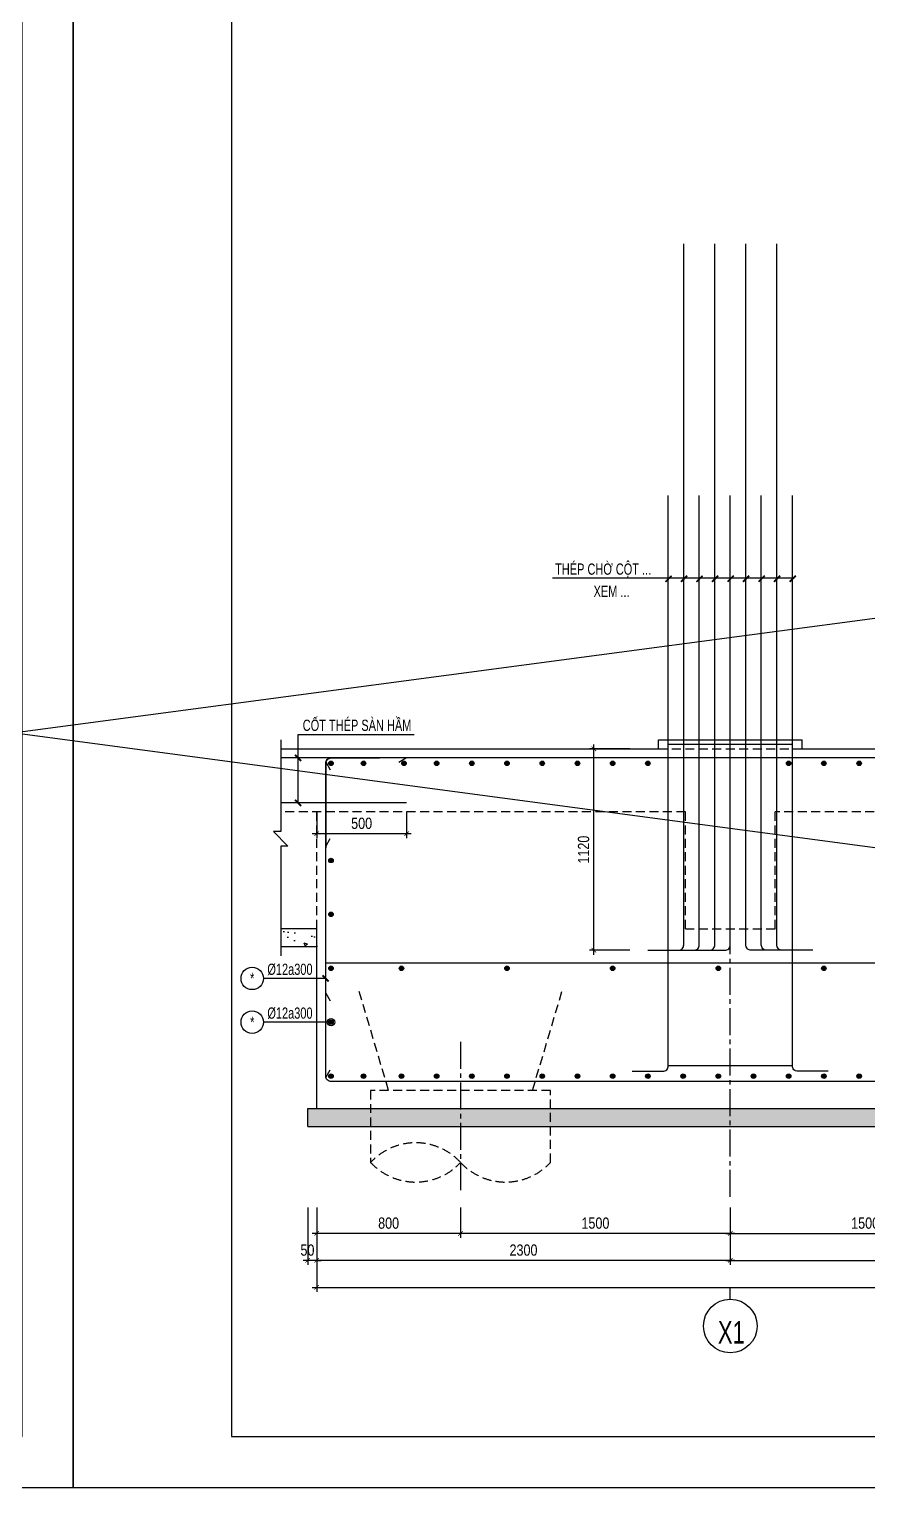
# Model space of a CAD drawing. Extents: x 71 to 2424299, y -14 to 1061502.
# Drawn here: x 1173740 to 1178402, y 486487 to 494643 of the extents above; entities that cross this region are included whole.
import ezdxf
from ezdxf.enums import TextEntityAlignment as Align

# ---------------------------------------------------------------- set-up
doc = ezdxf.new("R2010")
doc.units = 0
doc.header["$LTSCALE"] = 1000
doc.header["$MEASUREMENT"] = 0
doc.header["$PDMODE"] = 3
doc.linetypes.add('CENTER2', pattern=[1.125, 0.75, -0.125, 0.125, -0.125])
doc.linetypes.add('HIDDEN', pattern=[0.375, 0.25, -0.125])
doc.layers.get('0').update_dxf_attribs({"linetype": 'CONTINUOUS'})
doc.layers.get('Defpoints').update_dxf_attribs({"linetype": 'CONTINUOUS'})
for name, color, linetype in [('CDC.01.AXIS', 160, 'CENTER2'), ('CDC.02.DIM', 1, 'CONTINUOUS'), ('CDC.03.BORDER', 3, 'CONTINUOUS'), ('CDC.04.HIDDEN', 8, 'HIDDEN'), ('CDC.05.STEEL', 4, 'CONTINUOUS'), ('CDC.06.TEXT', 2, 'CONTINUOUS'), ('CDC.10.HATCH', 9, 'CONTINUOUS'), ('CDC.11.NOTE', 8, 'CONTINUOUS'), ('CDC.12.PILE', 7, 'CONTINUOUS'), ('CDC.14.STEELNUM', 9, 'CONTINUOUS'), ('KCS_CHI', 1, 'CONTINUOUS')]:
    doc.layers.add(name, color=color, linetype=linetype)
doc.styles.add('ARIAL', font='arial.ttf', dxfattribs={"width": 0.8})
doc.dimstyles.new('25', dxfattribs={"dimscale": 25, "dimtxt": 2.5, "dimasz": 1, "dimexe": 1, "dimexo": 0, "dimgap": 1, "dimtad": 1, "dimdec": 0, "dimdsep": 46, "dimtxsty": 'ARIAL', "dimblk": 'ARCHTICK', "dimcen": 1, "dimdle": 1, "dimclrd": 256, "dimclre": 256, "dimclrt": 2, "dimadec": 0, "dimazin": 0, "dimtfac": 0.00072, "dimtdec": 0, "dimtix": 1, "dimtmove": 2, "dimatfit": 3, "dimldrblk": 'ARCHTICK', "dimfxl": 1, "dimtolj": 1, "dimarcsym": 0})

# ---------------------------------------------------------------- blocks, each defined once
blk = doc.blocks.new('_ArchTick')
at = {"color": 0, "linetype": 'ByBlock', "const_width": 0.15}
blk.add_lwpolyline([(-0.5, -0.5), (0.5, 0.5)], dxfattribs=at)
blk = doc.blocks.new('*D2007')
at = {"layer": 'CDC.02.DIM', "lineweight": -2, "transparency": 16777216}
for p, q in [((1175338.4, 490290.5), (1175338.4, 490144.5)), ((1175838.4, 490290.5), (1175838.4, 490144.5)), ((1175313.4, 490169.5), (1175863.4, 490169.5))]:
    blk.add_line(p, q, dxfattribs=at)
at = {"layer": 'Defpoints', "color": 0, "transparency": 16777216}
for p in [(1175338.4, 490290.5), (1175838.4, 490290.5), (1175838.4, 490169.5)]:
    blk.add_point(p, dxfattribs=at)
at = {"layer": 'CDC.02.DIM', "lineweight": -2, "transparency": 16777216, "xscale": 25, "yscale": 25, "zscale": 25, "rotation": 180}
blk.add_blockref('_ArchTick', (1175338.4, 490169.5), dxfattribs=at)
at = {"layer": 'CDC.02.DIM', "lineweight": -2, "transparency": 16777216, "xscale": 25, "yscale": 25, "zscale": 25}
blk.add_blockref('_ArchTick', (1175838.4, 490169.5), dxfattribs=at)
at = {"layer": 'CDC.02.DIM', "color": 2, "transparency": 16777216, "insert": (1175588.4, 490226.5), "char_height": 62.5, "attachment_point": 5, "style": 'ARIAL'}
blk.add_mtext('\\A1;500', dxfattribs=at)
blk = doc.blocks.new('*D2009')
at = {"layer": 'CDC.02.DIM', "lineweight": -2, "transparency": 16777216}
for p, q in [((1175338.4, 488090.5), (1175338.4, 487770.7)), ((1177638.4, 488090.5), (1177638.4, 487770.7)), ((1177663.4, 487795.7), (1175313.4, 487795.7))]:
    blk.add_line(p, q, dxfattribs=at)
at = {"layer": 'Defpoints', "color": 0, "transparency": 16777216}
for p in [(1175338.4, 488090.5), (1177638.4, 488090.5), (1175338.4, 487795.7)]:
    blk.add_point(p, dxfattribs=at)
at = {"layer": 'CDC.02.DIM', "lineweight": -2, "transparency": 16777216, "xscale": 25, "yscale": 25, "zscale": 25, "rotation": 180}
blk.add_blockref('_ArchTick', (1175338.4, 487795.7), dxfattribs=at)
at = {"layer": 'CDC.02.DIM', "lineweight": -2, "transparency": 16777216, "xscale": 25, "yscale": 25, "zscale": 25}
blk.add_blockref('_ArchTick', (1177638.4, 487795.7), dxfattribs=at)
at = {"layer": 'CDC.02.DIM', "color": 2, "transparency": 16777216, "insert": (1176488.4, 487852.6), "char_height": 62.5, "attachment_point": 5, "style": 'ARIAL'}
blk.add_mtext('\\A1;2300', dxfattribs=at)
blk = doc.blocks.new('*D2011')
at = {"layer": 'CDC.02.DIM', "lineweight": -2, "transparency": 16777216}
for p, q in [((1175338.4, 488090.5), (1175338.4, 487620.7)), ((1182938.4, 488090.5), (1182938.4, 487620.7)), ((1175313.4, 487645.7), (1182963.4, 487645.7))]:
    blk.add_line(p, q, dxfattribs=at)
at = {"layer": 'Defpoints', "color": 0, "transparency": 16777216}
for p in [(1175338.4, 488090.5), (1182938.4, 488090.5), (1182938.4, 487645.7)]:
    blk.add_point(p, dxfattribs=at)
at = {"layer": 'CDC.02.DIM', "lineweight": -2, "transparency": 16777216, "xscale": 25, "yscale": 25, "zscale": 25, "rotation": 180}
blk.add_blockref('_ArchTick', (1175338.4, 487645.7), dxfattribs=at)
at = {"layer": 'CDC.02.DIM', "lineweight": -2, "transparency": 16777216, "xscale": 25, "yscale": 25, "zscale": 25}
blk.add_blockref('_ArchTick', (1182938.4, 487645.7), dxfattribs=at)
at = {"layer": 'CDC.02.DIM', "color": 2, "transparency": 16777216, "insert": (1179138.4, 487702.6), "char_height": 62.5, "attachment_point": 5, "style": 'ARIAL'}
blk.add_mtext('\\A1;7600', dxfattribs=at)
blk = doc.blocks.new('*D2012')
at = {"layer": 'CDC.02.DIM', "lineweight": -2, "transparency": 16777216}
for p, q in [((1176138.4, 488090.5), (1176138.4, 487920.7)), ((1177638.4, 488090.5), (1177638.4, 487920.7)), ((1177663.4, 487945.7), (1176113.4, 487945.7))]:
    blk.add_line(p, q, dxfattribs=at)
at = {"layer": 'Defpoints', "color": 0, "transparency": 16777216}
for p in [(1176138.4, 488090.5), (1177638.4, 488090.5), (1176138.4, 487945.7)]:
    blk.add_point(p, dxfattribs=at)
at = {"layer": 'CDC.02.DIM', "lineweight": -2, "transparency": 16777216, "xscale": 25, "yscale": 25, "zscale": 25, "rotation": 180}
blk.add_blockref('_ArchTick', (1176138.4, 487945.7), dxfattribs=at)
at = {"layer": 'CDC.02.DIM', "lineweight": -2, "transparency": 16777216, "xscale": 25, "yscale": 25, "zscale": 25}
blk.add_blockref('_ArchTick', (1177638.4, 487945.7), dxfattribs=at)
at = {"layer": 'CDC.02.DIM', "color": 2, "transparency": 16777216, "insert": (1176888.4, 488002.6), "char_height": 62.5, "attachment_point": 5, "style": 'ARIAL'}
blk.add_mtext('\\A1;1500', dxfattribs=at)
blk = doc.blocks.new('*D2013')
at = {"layer": 'CDC.02.DIM', "lineweight": -2, "transparency": 16777216}
for p, q in [((1177638.4, 488090.5), (1177638.4, 487920.7)), ((1179138.4, 488090.5), (1179138.4, 487920.7)), ((1177613.4, 487945.7), (1179163.4, 487945.7))]:
    blk.add_line(p, q, dxfattribs=at)
at = {"layer": 'Defpoints', "color": 0, "transparency": 16777216}
for p in [(1177638.4, 488090.5), (1179138.4, 488090.5), (1179138.4, 487945.7)]:
    blk.add_point(p, dxfattribs=at)
at = {"layer": 'CDC.02.DIM', "lineweight": -2, "transparency": 16777216, "xscale": 25, "yscale": 25, "zscale": 25, "rotation": 180}
blk.add_blockref('_ArchTick', (1177638.4, 487945.7), dxfattribs=at)
at = {"layer": 'CDC.02.DIM', "lineweight": -2, "transparency": 16777216, "xscale": 25, "yscale": 25, "zscale": 25}
blk.add_blockref('_ArchTick', (1179138.4, 487945.7), dxfattribs=at)
at = {"layer": 'CDC.02.DIM', "color": 2, "transparency": 16777216, "insert": (1178388.4, 488002.6), "char_height": 62.5, "attachment_point": 5, "style": 'ARIAL'}
blk.add_mtext('\\A1;1500', dxfattribs=at)
blk = doc.blocks.new('*D2014')
at = {"layer": 'CDC.02.DIM', "lineweight": -2, "transparency": 16777216}
for p, q in [((1175288.4, 488090.5), (1175288.4, 487770.7)), ((1175338.4, 488090.5), (1175338.4, 487770.7)), ((1175288.4, 487795.7), (1175263.4, 487795.7)), ((1175338.4, 487795.7), (1175288.4, 487795.7)), ((1175338.4, 487795.7), (1175363.4, 487795.7))]:
    blk.add_line(p, q, dxfattribs=at)
at = {"layer": 'Defpoints', "color": 0, "transparency": 16777216}
for p in [(1175288.4, 488090.5), (1175338.4, 488090.5), (1175288.4, 487795.7)]:
    blk.add_point(p, dxfattribs=at)
at = {"layer": 'CDC.02.DIM', "lineweight": -2, "transparency": 16777216, "xscale": 25, "yscale": 25, "zscale": 25}
blk.add_blockref('_ArchTick', (1175288.4, 487795.7), dxfattribs=at)
at = {"layer": 'CDC.02.DIM', "lineweight": -2, "transparency": 16777216, "xscale": 25, "yscale": 25, "zscale": 25, "rotation": 180}
blk.add_blockref('_ArchTick', (1175338.4, 487795.7), dxfattribs=at)
at = {"layer": 'CDC.02.DIM', "color": 2, "transparency": 16777216, "insert": (1175287, 487852.6), "char_height": 62.5, "attachment_point": 5, "style": 'ARIAL'}
blk.add_mtext('\\A1;50', dxfattribs=at)
blk = doc.blocks.new('*D2017')
at = {"layer": 'CDC.02.DIM', "lineweight": -2, "transparency": 16777216}
for p, q in [((1177638.4, 488090.5), (1177638.4, 487770.7)), ((1180638.4, 488090.5), (1180638.4, 487770.7)), ((1177613.4, 487795.7), (1180663.4, 487795.7))]:
    blk.add_line(p, q, dxfattribs=at)
at = {"layer": 'Defpoints', "color": 0, "transparency": 16777216}
for p in [(1177638.4, 488090.5), (1180638.4, 488090.5), (1180638.4, 487795.7)]:
    blk.add_point(p, dxfattribs=at)
at = {"layer": 'CDC.02.DIM', "lineweight": -2, "transparency": 16777216, "xscale": 25, "yscale": 25, "zscale": 25, "rotation": 180}
blk.add_blockref('_ArchTick', (1177638.4, 487795.7), dxfattribs=at)
at = {"layer": 'CDC.02.DIM', "lineweight": -2, "transparency": 16777216, "xscale": 25, "yscale": 25, "zscale": 25}
blk.add_blockref('_ArchTick', (1180638.4, 487795.7), dxfattribs=at)
at = {"layer": 'CDC.02.DIM', "color": 2, "transparency": 16777216, "insert": (1179138.4, 487852.6), "char_height": 62.5, "attachment_point": 5, "style": 'ARIAL'}
blk.add_mtext('\\A1;3000', dxfattribs=at)
blk = doc.blocks.new('C1000K')
at = {"layer": 'CDC.01.AXIS', "ltscale": 0.2}
blk.add_line((0, 370.1), (0, -474.3), dxfattribs=at)
at = {"layer": 'CDC.04.HIDDEN', "ltscale": 0.2}
for p, q in [((-400, 100), (-563.4, 650)), ((400, 100), (563.4, 650))]:
    blk.add_line(p, q, dxfattribs=at)
blk.add_lwpolyline([(500, -300), (500, 100), (-500, 100), (-500, -300)], dxfattribs=at)
blk.add_lwpolyline([(500, -300, -0.436764), (0, -300, 0.436764), (-500, -300, 0.436764), (0, -300, 0.36397)], format="xyb", dxfattribs=at)
blk = doc.blocks.new('*D1695')
at = {"layer": 'CDC.02.DIM', "lineweight": -2, "transparency": 16777216}
for p, q in [((1177079.6, 490640.5), (1176854.6, 490640.5)), ((1176879.6, 489495.5), (1176879.6, 490665.5)), ((1177079.6, 489520.5), (1176854.6, 489520.5))]:
    blk.add_line(p, q, dxfattribs=at)
at = {"layer": 'Defpoints', "color": 0, "transparency": 16777216}
for p in [(1176879.6, 490640.5), (1177079.6, 490640.5), (1177079.6, 489520.5)]:
    blk.add_point(p, dxfattribs=at)
at = {"layer": 'CDC.02.DIM', "lineweight": -2, "transparency": 16777216, "xscale": 25, "yscale": 25, "zscale": 25}
for p, rotation in [((1176879.6, 490640.5), 90), ((1176879.6, 489520.5), 270)]:
    blk.add_blockref('_ArchTick', p, dxfattribs=dict(at, rotation=rotation))
at = {"layer": 'CDC.02.DIM', "color": 2, "transparency": 16777216, "insert": (1176822.7, 490080.5), "char_height": 62.5, "attachment_point": 5, "rotation": 90, "style": 'ARIAL'}
blk.add_mtext('\\A1;1120', dxfattribs=at)
blk = doc.blocks.new('*D1751')
at = {"layer": 'CDC.02.DIM', "lineweight": -2, "transparency": 16777216}
for p, q in [((1175338.4, 488090.5), (1175338.4, 487920.7)), ((1176138.4, 488090.5), (1176138.4, 487920.7)), ((1176163.4, 487945.7), (1175313.4, 487945.7))]:
    blk.add_line(p, q, dxfattribs=at)
at = {"layer": 'Defpoints', "color": 0, "transparency": 16777216}
for p in [(1175338.4, 488090.5), (1176138.4, 488090.5), (1175338.4, 487945.7)]:
    blk.add_point(p, dxfattribs=at)
at = {"layer": 'CDC.02.DIM', "lineweight": -2, "transparency": 16777216, "xscale": 25, "yscale": 25, "zscale": 25, "rotation": 180}
blk.add_blockref('_ArchTick', (1175338.4, 487945.7), dxfattribs=at)
at = {"layer": 'CDC.02.DIM', "lineweight": -2, "transparency": 16777216, "xscale": 25, "yscale": 25, "zscale": 25}
blk.add_blockref('_ArchTick', (1176138.4, 487945.7), dxfattribs=at)
at = {"layer": 'CDC.02.DIM', "color": 2, "transparency": 16777216, "insert": (1175738.4, 488002.6), "char_height": 62.5, "attachment_point": 5, "style": 'ARIAL'}
blk.add_mtext('\\A1;800', dxfattribs=at)
blk = doc.blocks.new('34')
at = {"color": 4, "elevation": 0}
blk.add_lwpolyline([(1087304.3, 521742.8), (1107165, 521742.8), (1107165, 536023), (1087304.3, 536023)], close=True, dxfattribs=at)
at = {"layer": 'Defpoints', "elevation": 0}
blk.add_lwpolyline([(1086424.2, 521457.2), (1086424.2, 536307.2), (1107449.2, 536307.2), (1107449.2, 521457.2), (1086424.2, 521457.2)], close=True, dxfattribs=at)

msp = doc.modelspace()

# ---------------------------------------------------------------- hatches: boundary and pattern name
at = {"layer": 'CDC.10.HATCH'}
h = msp.add_hatch(dxfattribs=at)
h.set_pattern_fill('AR-CONC', color=256, scale=25, style=0)
h.set_pattern_definition([(130, (2336861.87, -21115.67), (-179.315046, -15.688034), [18.75, -206.25]), (185, (2336861.87, -21115.67), (34.687833, 188.048033), [15, -165]), (79.5486, (2336846.92, -21116.98), (-144.627345, 172.359886), [15.935047, -175.285528]), (133.8158, (2336861.87, -21065.67), (-266.810262, -41.379754), [28.125, -309.375]), (83.3644, (2336839.63, -21069.12), (-233.665676, 243.52947), [23.90257, -262.92825]), (188.8158, (2336861.87, -21065.67), (-233.665486, 243.52965), [22.5, -247.5]), (159, (2336836.87, -21078.17), (-149.226763, -100.654723), [18.75, -206.25]), (214, (2336836.87, -21078.17), (-60.828833, 181.28751), [15, -165]), (108.5486, (2336824.43, -21086.56), (-210.055657, 80.632624), [15.935047, -175.285528]), (142.5, (2336861.87, -21115.67), (-3.0399638, 83.2234635), [0, -163, 0, -167.5, 0, -165.625]), (172.5, (2336861.87, -21115.67), (-65.7673844, 98.602928), [0, -95.5, 0, -159.25, 0, -63.125]), (212.5, (2336917.62, -21115.67), (-133.455609, -5.638718), [0, -62.5, 0, -195, 0, -258.75]), (222.5, (2336942.62, -21115.67), (-145.796542, 25.026246), [0, -81.25, 0, -129.5, 0, -183.75])])
h.paths.add_polyline_path([(1175138.4, 489640.53), (1175338.4, 489640.53), (1175338.4, 489540.53), (1175138.4, 489540.53)])
h = msp.add_hatch(dxfattribs=at)
h.set_pattern_fill('AR-CONC', color=256, scale=25, style=0)
h.set_pattern_definition([(50, (87513.1, -7164.95), (179.315046, -15.688034), [18.75, -206.25]), (355, (87513.1, -7164.95), (-34.687833, 188.048033), [15, -165]), (100.4514, (87528.05, -7166.26), (144.627345, 172.359886), [15.935047, -175.285528]), (46.1842, (87513.1, -7114.95), (266.810262, -41.379754), [28.125, -309.375]), (96.6356, (87535.34, -7118.4), (233.665676, 243.52947), [23.90257, -262.92825]), (351.1842, (87513.1, -7114.95), (233.665486, 243.52965), [22.5, -247.5]), (21, (87538.1, -7127.45), (149.226763, -100.654723), [18.75, -206.25]), (326, (87538.1, -7127.45), (60.828833, 181.28751), [15, -165]), (71.4514, (87550.54, -7135.84), (210.055657, 80.632624), [15.935047, -175.285528]), (37.5, (87513.105, -7164.95), (3.039964, 83.2234635), [0, -163, 0, -167.5, 0, -165.625]), (7.5, (87513.105, -7164.95), (65.7673844, 98.602928), [0, -95.5, 0, -159.25, 0, -63.125]), (327.5, (87457.355, -7164.95), (133.455609, -5.638718), [0, -62.5, 0, -195, 0, -258.75]), (317.5, (87432.35, -7164.95), (145.796542, 25.026246), [0, -81.25, 0, -129.5, 0, -183.75])])
h.paths.add_polyline_path([(1175538.4, 488640.53), (1175288.4, 488640.53), (1175288.4, 488540.53), (1175538.4, 488540.53)])
h.paths.add_polyline_path([(1176138.4, 488640.53), (1175538.4, 488640.53), (1175538.4, 488540.53), (1176138.4, 488540.53)])
h.paths.add_polyline_path([(1176738.4, 488640.53), (1176138.4, 488640.53), (1176138.4, 488540.53), (1176738.4, 488540.53)])
h.paths.add_polyline_path([(1178538.4, 488640.53), (1176738.4, 488640.53), (1176738.4, 488540.53), (1178538.4, 488540.53)])
h.paths.add_polyline_path([(1179138.4, 488640.53), (1178538.4, 488640.53), (1178538.4, 488540.53), (1179138.4, 488540.53)])
h.paths.add_polyline_path([(1179738.4, 488640.53), (1179138.4, 488640.53), (1179138.4, 488540.53), (1179738.4, 488540.53)])
h.paths.add_polyline_path([(1181538.4, 488640.53), (1179738.4, 488640.53), (1179738.4, 488540.53), (1181538.4, 488540.53)])
h.paths.add_polyline_path([(1182138.4, 488640.53), (1181538.4, 488640.53), (1181538.4, 488540.53), (1182138.4, 488540.53)])
h.paths.add_polyline_path([(1182738.4, 488640.53), (1182138.4, 488640.53), (1182138.4, 488540.53), (1182738.4, 488540.53)])
h.paths.add_polyline_path([(1182988.4, 488640.53), (1182738.4, 488640.53), (1182738.4, 488540.53), (1182988.4, 488540.53)])

# ---------------------------------------------------------------- linework, layer by layer
at = {"layer": 'CDC.01.AXIS', "ltscale": 0.2}
msp.add_line((1177638.4, 488148.48), (1177638.4, 491684.91), dxfattribs=at)
at = {"layer": 'CDC.03.BORDER'}
for p, q in [((1175138.4, 490640.53), (1177238.4, 490640.53)), ((1177238.4, 490640.53), (1177238.4, 490690.53)), ((1177238.4, 490690.53), (1178038.4, 490690.53)), ((1178038.4, 490640.53), (1178038.4, 490690.53)), ((1178038.4, 490640.53), (1180238.4, 490640.53)), ((1175338.4, 489640.53), (1175138.4, 489640.53)), ((1175338.4, 488640.53), (1175338.4, 489640.53))]:
    msp.add_line(p, q, dxfattribs=at)
at = {"layer": 'CDC.04.HIDDEN', "ltscale": 0.2}
for p, q in [((1177238.4, 490640.53), (1178038.4, 490640.53)), ((1177388.4, 490290.53), (1175138.4, 490290.53)), ((1175338.4, 489640.53), (1175338.4, 490290.53)), ((1177388.4, 489640.53), (1177388.4, 490290.53)), ((1180388.4, 490290.53), (1177888.4, 490290.53)), ((1177888.4, 489640.53), (1177888.4, 490290.53)), ((1177388.4, 489640.53), (1177888.4, 489640.53))]:
    msp.add_line(p, q, dxfattribs=at)
at = {"layer": 'CDC.05.STEEL', "ltscale": 0.3}
for p, q in [((1177983.4, 490665.53), (1177293.4, 490665.53)), ((1182858.4, 490590.53), (1175138.4, 490590.53)), ((1175388.4, 490568.54), (1175413.4, 490525.24)), ((1175837.58, 490590.53), (1175794.28, 490565.53)), ((1175838.4, 490340.53), (1175138.4, 490340.53)), ((1175388.4, 490098.54), (1175413.4, 490141.84)), ((1175388.4, 489450.54), (1182888.4, 489450.54)), ((1175388.4, 489282.53), (1175413.4, 489239.23)), ((1175388.4, 488812.53), (1175413.4, 488855.83)), ((1177983.4, 488877.53), (1177293.4, 488877.53))]:
    msp.add_line(p, q, dxfattribs=at)
for points in [[(1177179.65, 489520.53), (1177349.65, 489520.53, 0.4142136), (1177379.65, 489550.53), (1177379.65, 493450.53)], [(1177352.15, 489520.53), (1177522.15, 489520.53, 0.4142136), (1177552.15, 489550.53), (1177552.15, 493450.53)], [(1177924.65, 489520.53), (1177754.65, 489520.53, -0.4142136), (1177724.65, 489550.53), (1177724.65, 493450.53)], [(1178097.15, 489520.53), (1177927.15, 489520.53, -0.4142136), (1177897.15, 489550.53), (1177897.15, 493450.53)], [(1177093.4, 488847.53), (1177263.4, 488847.53, 0.4142136), (1177293.4, 488877.53), (1177293.4, 492050.53)], [(1177265.9, 489520.53), (1177435.9, 489520.53, 0.4142136), (1177465.9, 489550.53), (1177465.9, 492050.53)], [(1177438.4, 489520.53), (1177608.4, 489520.53, 0.4142136), (1177638.4, 489550.53), (1177638.4, 492050.53)], [(1178010.9, 489520.53), (1177840.9, 489520.53, -0.4142136), (1177810.9, 489550.53), (1177810.9, 492050.53)], [(1178183.4, 488847.53), (1178013.4, 488847.53, -0.4142136), (1177983.4, 488877.53), (1177983.4, 492050.53)], [(1175388.4, 488812.53), (1175388.4, 490560.53, -0.4142136), (1175418.4, 490590.53), (1175688.4, 490590.53)], [(1182888.4, 490090.53), (1182888.4, 490560.53, 0.4142136), (1182858.4, 490590.53), (1175418.4, 490590.53, 0.4142136), (1175388.4, 490560.53), (1175388.4, 490090.53)], [(1182888.4, 489290.53), (1182888.4, 488820.53, -0.4142136), (1182858.4, 488790.53), (1175418.4, 488790.53, -0.4142136), (1175388.4, 488820.53), (1175388.4, 489290.53)]]:
    msp.add_lwpolyline(points, format="xyb", dxfattribs=at)
at = {"layer": 'CDC.05.STEEL', "const_width": 12.3}
for points in [[(1175417.99, 490554.38, -1), (1175417.99, 490566.68, -1)], [(1175599, 490554.38, -1), (1175599, 490566.68, -1)], [(1175824.2, 490554.38, -1), (1175824.2, 490566.68, -1)], [(1176005.36, 490554.38, -1), (1176005.36, 490566.68, -1)], [(1176201.15, 490554.38, -1), (1176201.15, 490566.68, -1)], [(1176396.94, 490554.38, -1), (1176396.94, 490566.68, -1)], [(1176592.73, 490554.38, -1), (1176592.73, 490566.68, -1)], [(1176788.52, 490554.38, -1), (1176788.52, 490566.68, -1)], [(1176984.31, 490554.38, -1), (1176984.31, 490566.68, -1)], [(1177180.1, 490554.38, -1), (1177180.1, 490566.68, -1)], [(1177963.25, 490554.38, -1), (1177963.25, 490566.68, -1)], [(1178159.04, 490554.38, -1), (1178159.04, 490566.68, -1)], [(1178354.83, 490554.38, -1), (1178354.83, 490566.68, -1)], [(1175417.99, 490026.69, 1), (1175417.99, 490014.38, 1)], [(1175417.99, 489726.69, 1), (1175417.99, 489714.38, 1)], [(1175417.99, 489426.69, 1), (1175417.99, 489414.38, 1)], [(1175809.57, 489426.69, 1), (1175809.57, 489414.38, 1)], [(1176396.94, 489426.69, 1), (1176396.94, 489414.38, 1)], [(1176984.31, 489426.69, 1), (1176984.31, 489414.38, 1)], [(1177571.68, 489426.69, 1), (1177571.68, 489414.38, 1)], [(1178159.04, 489426.69, 1), (1178159.04, 489414.38, 1)], [(1175417.99, 489126.69, 1), (1175417.99, 489114.38, 1)], [(1175417.99, 488826.69, 1), (1175417.99, 488814.38, 1)], [(1175599, 488826.69, 1), (1175599, 488814.38, 1)], [(1175809.57, 488826.69, 1), (1175809.57, 488814.38, 1)], [(1176005.36, 488826.69, 1), (1176005.36, 488814.38, 1)], [(1176201.15, 488826.69, 1), (1176201.15, 488814.38, 1)], [(1176396.94, 488826.69, 1), (1176396.94, 488814.38, 1)], [(1176592.73, 488826.69, 1), (1176592.73, 488814.38, 1)], [(1176788.52, 488826.69, 1), (1176788.52, 488814.38, 1)], [(1176984.31, 488826.69, 1), (1176984.31, 488814.38, 1)], [(1177180.1, 488826.69, 1), (1177180.1, 488814.38, 1)], [(1177375.89, 488826.69, 1), (1177375.89, 488814.38, 1)], [(1177571.68, 488826.69, 1), (1177571.68, 488814.38, 1)], [(1177767.47, 488826.69, 1), (1177767.47, 488814.38, 1)], [(1177963.25, 488826.69, 1), (1177963.25, 488814.38, 1)], [(1178159.04, 488826.69, 1), (1178159.04, 488814.38, 1)], [(1178354.83, 488826.69, 1), (1178354.83, 488814.38, 1)]]:
    msp.add_lwpolyline(points, format="xyb", close=True, dxfattribs=at)
at = {"layer": 'CDC.05.STEEL'}
for centre in [(1175417.99, 490560.53), (1175599, 490560.53), (1175824.2, 490560.53), (1176005.36, 490560.53), (1176201.15, 490560.53), (1176396.94, 490560.53), (1176592.73, 490560.53), (1176788.52, 490560.53), (1176984.31, 490560.53), (1177180.1, 490560.53), (1177963.25, 490560.53), (1178159.04, 490560.53), (1178354.83, 490560.53), (1175417.99, 490020.54), (1175417.99, 489720.54), (1175417.99, 489420.54), (1175809.57, 489420.54), (1176396.94, 489420.54), (1176984.31, 489420.54), (1177571.68, 489420.54), (1178159.04, 489420.54), (1175417.99, 489120.54), (1175417.99, 488820.54), (1175599, 488820.54), (1175809.57, 488820.54), (1176005.36, 488820.54), (1176201.15, 488820.54), (1176396.94, 488820.54), (1176592.73, 488820.54), (1176788.52, 488820.54), (1176984.31, 488820.54), (1177180.1, 488820.54), (1177375.89, 488820.54), (1177571.68, 488820.54), (1177767.47, 488820.54), (1177963.25, 488820.54), (1178159.04, 488820.54), (1178354.83, 488820.54)]:
    msp.add_circle(centre, 12.53, dxfattribs=at)
at = {"layer": 'CDC.11.NOTE'}
for p, q in [((1175338.4, 489540.53), (1175138.4, 489540.53)), ((1175387.99, 489364.17), (1175042.49, 489364.17)), ((1175417.99, 489120.54), (1175042.49, 489120.54)), ((1175288.4, 488540.53), (1175288.4, 488640.53)), ((1175288.4, 488640.53), (1182988.4, 488640.53)), ((1175288.4, 488540.53), (1182988.4, 488540.53)), ((1177638.4, 487579.78), (1177638.4, 487645.7))]:
    msp.add_line(p, q, dxfattribs=at)
for points in [[(1175235.25, 490340.53), (1175235.25, 490721.42), (1175880.11, 490721.42)], [(1175138.4, 490690.53), (1175138.4, 490180.53), (1175098.4, 490180.53), (1175178.4, 490100.53), (1175138.4, 490100.53), (1175138.4, 489490.53)]]:
    msp.add_lwpolyline(points, dxfattribs=at)
at = {"layer": 'CDC.11.NOTE', "const_width": 10}
for points in [[(1175218.09, 490607.7), (1175252.41, 490573.37)], [(1175218.09, 490357.7), (1175252.41, 490323.37)], [(1175370.83, 489381.33), (1175405.15, 489347.01)]]:
    msp.add_lwpolyline(points, dxfattribs=at)
at = {"layer": 'CDC.11.NOTE'}
for centre, radius in [((1175417.99, 489120.54), 20.61), ((1177638.4, 487430.64), 149.14)]:
    msp.add_circle(centre, radius, dxfattribs=at)
at = {"layer": 'CDC.14.STEELNUM'}
for centre in [(1174979.99, 489364.17), (1174979.99, 489120.54)]:
    msp.add_circle(centre, 62.5, dxfattribs=at)
at = {"layer": 'Defpoints', "color": 1}
for p, q in [((1082950, 502800), (1264360, 478660)), ((1264360, 502800), (1082950, 478660))]:
    msp.add_line(p, q, dxfattribs=at)
at = {"layer": 'KCS_CHI'}
msp.add_line((1177983.4, 491590.18), (1176649.56, 491590.18), dxfattribs=at)
at = {"layer": 'KCS_CHI', "const_width": 10}
for points in [[(1177312.26, 491604.4), (1177277.94, 491570.07)], [(1177398.51, 491604.4), (1177364.19, 491570.07)], [(1177484.76, 491604.4), (1177450.44, 491570.07)], [(1177571.01, 491604.4), (1177536.69, 491570.07)], [(1177657.26, 491604.4), (1177622.94, 491570.07)], [(1177743.51, 491604.4), (1177709.19, 491570.07)], [(1177829.76, 491604.4), (1177795.44, 491570.07)], [(1177916.01, 491604.4), (1177881.69, 491570.07)], [(1178002.26, 491604.4), (1177967.94, 491570.07)]]:
    msp.add_lwpolyline(points, dxfattribs=at)

# ---------------------------------------------------------------- block references
at = {"layer": 'CDC.03.BORDER'}
for p in [(66535.73, -34927.16), (87560.73, -34927.16)]:
    msp.add_blockref('34', p, dxfattribs=at)
at = {"layer": 'CDC.12.PILE'}
msp.add_blockref('C1000K', (1176138.4, 488640.53), dxfattribs=at)

# ---------------------------------------------------------------- texts
at = {"layer": 'CDC.06.TEXT', "style": 'ARIAL', "width": 0.7}
for s, p in [('THÉP CHỜ CỘT ...', (1176931.41, 491640.95, 0)), ('XEM ...', (1176978.29, 491517.44)), ('CỐT THÉP SÀN HẦM', (1175562.87, 490772.2)), ('%%C12a300', (1175189.65, 489414.94)), ('%%C12a300', (1175189.65, 489171.31))]:
    msp.add_text(s, height=62.5, dxfattribs=at).set_placement(p, align=Align.MIDDLE_CENTER)
at = {"layer": 'CDC.06.TEXT', "insert": (1177644.32, 487332.97), "char_height": 125, "width": 116.16, "attachment_point": 8, "line_spacing_factor": 0.938532}
msp.add_mtext('{\\fArial|b0|i0|c0|p34;\\W0.7;X1}', dxfattribs=at)
at = {"layer": 'CDC.14.STEELNUM', "style": 'ARIAL', "width": 0.7}
for p in [(1174979.96, 489364.17), (1174979.96, 489120.54)]:
    msp.add_text('*', height=62.5, dxfattribs=at).set_placement(p, align=Align.MIDDLE_CENTER)

# ---------------------------------------------------------------- dimensions: what is measured, and where the dimension line sits
at = {"layer": 'CDC.02.DIM'}
dim = msp.add_linear_dim(base=(1176879.65, 490640.53), p1=(1177079.65, 489520.53), p2=(1177079.65, 490640.53), angle=90, dimstyle='25', dxfattribs=at)
dim.commit()
dim.dimension.update_dxf_attribs({"geometry": '*D1695', "text_midpoint": (1176822.74, 490080.53)})
for base, p1, p2, picture, middle in [((1175838.4, 490169.55), (1175338.4, 490290.53), (1175838.4, 490290.53), '*D2007', (1175588.4, 490226.46)), ((1175338.4, 487795.7), (1177638.4, 488090.53), (1175338.4, 488090.53), '*D2009', (1176488.4, 487852.64)), ((1182938.4, 487645.7), (1175338.4, 488090.53), (1182938.4, 488090.53), '*D2011', (1179138.4, 487702.61)), ((1175338.4, 487945.7), (1176138.4, 488090.53), (1175338.4, 488090.53), '*D1751', (1175738.4, 488002.61)), ((1176138.4, 487945.7), (1177638.4, 488090.53), (1176138.4, 488090.53), '*D2012', (1176888.4, 488002.61)), ((1179138.4, 487945.7), (1177638.4, 488090.53), (1179138.4, 488090.53), '*D2013', (1178388.4, 488002.61)), ((1180638.4, 487795.7), (1177638.4, 488090.53), (1180638.4, 488090.53), '*D2017', (1179138.4, 487852.64))]:
    dim = msp.add_linear_dim(base=base, p1=p1, p2=p2, dimstyle='25', dxfattribs=at)
    dim.commit()
    dim.dimension.update_dxf_attribs({"geometry": picture, "text_midpoint": middle})
dim = msp.add_linear_dim(base=(1175288.4, 487795.7), p1=(1175338.4, 488090.53), p2=(1175288.4, 488090.53), dimstyle='25', dxfattribs=at)
dim.commit()
dim.dimension.update_dxf_attribs({"geometry": '*D2014', "text_midpoint": (1175286.96, 487852.61), "dimtype": 160})

doc.saveas('drawing.dxf')
